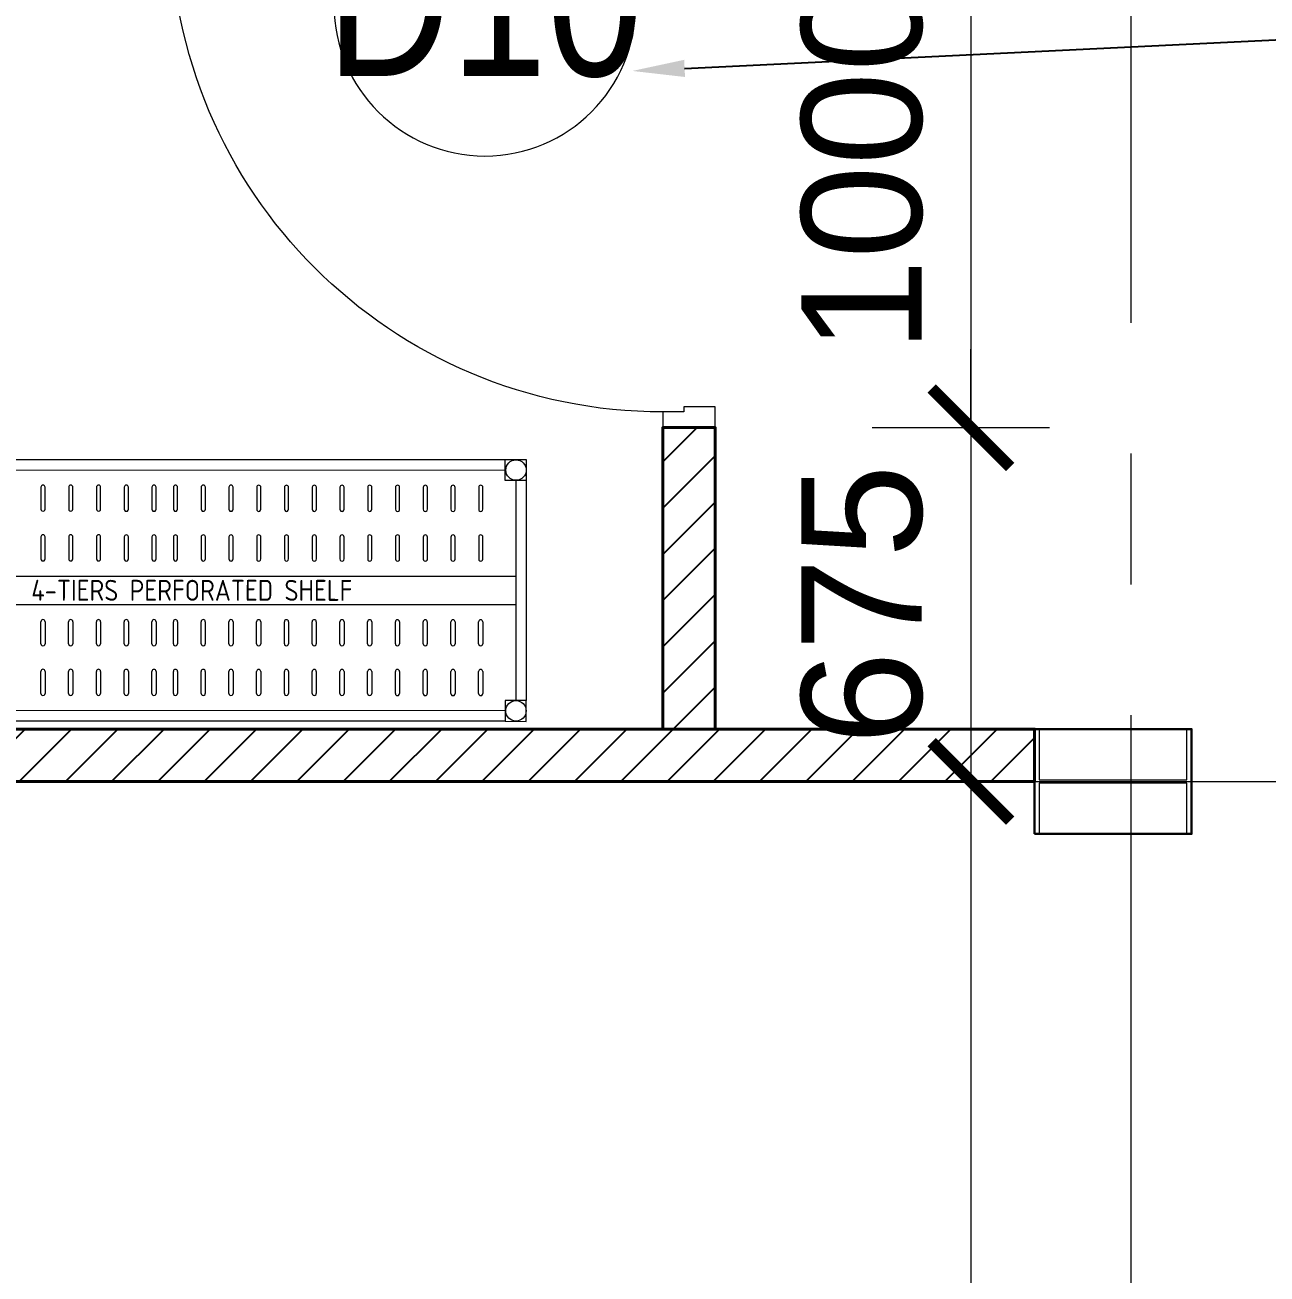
# Model space of a CAD drawing. Header units: millimetres. Extents: x 886808 to 1650903, y -1008069 to 230892.
# Drawn here: x 937841 to 940213, y -353340 to -350954 of the extents above; entities that cross this region are included whole.
import ezdxf
from ezdxf import colors
from ezdxf.entities.mleader import LeaderData, LeaderLine
from ezdxf.enums import TextEntityAlignment as Align
from ezdxf.math import Vec2, Vec3

# ---------------------------------------------------------------- set-up
doc = ezdxf.new("R2010")
doc.units = ezdxf.units.MM
doc.linetypes.add('CENTER', pattern=[2, 1.25, -0.25, 0.25, -0.25])
doc.layers.get('0').update_dxf_attribs({"lineweight": 0})
for name, color, linetype, lineweight in [('01- NET TUONG- 242', 242, 'Continuous', 40), ('8l NET TO', 8, 'Continuous', 9), ('A-GLAZ-CURT', 52, 'Continuous', 5), ('A-Wall', 113, 'Continuous', 30), ('A_Dim', 8, 'Continuous', 5), ('DS_Dim', 8, 'Continuous', 0), ('HACTH', 8, 'Continuous', 0), ('hatch', 250, 'Continuous', 0), ('I-FURN', 252, 'Continuous', 5), ('net vl', 33, 'Continuous', 5), ('X-BT-MB-F1$0$SP-CỬA', 157, 'Continuous', 0)]:
    doc.layers.add(name, color=color, linetype=linetype, lineweight=lineweight)
doc.layers.add('DS_Hatch', color=8, linetype='Continuous')
doc.styles.add('ADP_HC_vni_HC', font='')
doc.styles.add('MtXpl_architxt_shx', font='architxt.shx')
doc.styles.add('OBAYASHI', font='ARIALN.TTF')
doc.styles.add('TIÊU ĐỀ', font='arial.ttf', dxfattribs={"height": 230})
doc.styles.add('TRUNG TIN', font='')
doc.styles.get('ADP_HC_vni_HC').set_extended_font_data('VNI-Helve-Condense')
doc.styles.get('TRUNG TIN').set_extended_font_data('VNI-Helve-Condense')
doc.dimstyles.new('1-100', dxfattribs={"dimtxt": 230, "dimasz": 150, "dimexe": 150, "dimexo": 300, "dimgap": 90, "dimtad": 1, "dimdec": 0, "dimrnd": 5, "dimzin": 0, "dimtxsty": 'TIÊU ĐỀ', "dimblk": 'ARCHTICK', "dimcen": 100, "dimdle": 120, "dimclrd": 256, "dimclre": 256, "dimclrt": 2, "dimadec": 0, "dimazin": 0, "dimtfac": 1, "dimtdec": 0, "dimtix": 1, "dimtmove": 1, "dimatfit": 3, "dimldrblk": 'OPEN30', "dimfxl": 900, "dimtolj": 1, "dimtzin": 0, "dimlwd": 13, "dimlwe": 13, "dimarcsym": 1})

# ---------------------------------------------------------------- blocks, each defined once
blk = doc.blocks.new('TRUC KHU BEP')
at = {"layer": '8l NET TO', "color": 251, "linetype": 'CENTER', "ltscale": 1000, "true_color": 0x636466, "transparency": 33554636}
for p, q in [((5034.7, -4023.5), (5034.7, 41133.5)), ((-5729.4, 27100), (13215, 27100))]:
    blk.add_line(p, q, dxfattribs=at)
blk = doc.blocks.new('so thu tu bac thang')
at = {"ltscale": 300}
blk.add_circle((37.7, 0), 125, dxfattribs=at)
at = {"style": 'OBAYASHI'}
blk.add_attdef('SO_THU_TU_BAC_THANG', (-91.5, -138.5), '', height=300, dxfattribs=at)
blk = doc.blocks.new('*U1459')
at = {"layer": 'X-BT-MB-F1$0$SP-CỬA'}
blk.add_line((100, -50), (840, -50), dxfattribs=at)
for points in [[(-100, 0), (-100, -40), (-40, -40), (-40, -30), (0, -30), (0, 0)], [(0, -30), (940, -30), (940, -70), (0, -70)], [(100, -30), (100, -70), (840, -70), (840, -30)], [(-100, -1000), (-100, -960), (-40, -960), (-40, -970), (0, -970), (0, -1000)]]:
    blk.add_lwpolyline(points, close=True, dxfattribs=at)
at = {"layer": 'X-BT-MB-F1$0$SP-CỬA', "ltscale": 100}
blk.add_arc((0, -30), 940, 269.999, 359.999, dxfattribs=at)
blk = doc.blocks.new('BO TRI BEP')
at = {"layer": 'DS_Hatch', "transparency": 33554534}
h = blk.add_hatch(dxfattribs=at)
h.set_pattern_fill('ANSI31', color=256, scale=500)
h.set_pattern_definition([(45, (-934988.59, 379499.195), (-44.194174, 44.194174), [])])
h.paths.add_polyline_path([(6079.1, 13806.3), (9930.4, 13806.3), (9930.4, 13697.9), (6079.1, 13697.9)])
h.paths.add_polyline_path([(4269.5, 17522.7), (200.2, 17522.7), (200.2, 17622.7), (4269.5, 17622.7)])
h.paths.add_polyline_path([(4780, 27100), (200.2, 27100), (200.2, 27200), (4780, 27200)])
h.paths.add_polyline_path([(4070.1, 27200), (4170.1, 27200), (4170.1, 27776), (4070.1, 27776)])
h.paths.add_polyline_path([(200.2, 29477), (4070.1, 29477.5), (4070.1, 29377.5), (200.2, 29377)])
h.paths.add_polyline_path([(4070.1, 30277), (4170.1, 30277), (4170.2, 28778), (4070.1, 28778)])
h.paths.add_polyline_path([(4170.2, 31277), (4170.2, 36900), (4070.2, 36900), (4070.2, 31277)])
at = {"layer": '01- NET TUONG- 242', "transparency": 33554636, "elevation": 0}
blk.add_lwpolyline([(4070.1, 27200), (4170.1, 27200), (4170.1, 27776), (4070.1, 27776)], close=True, dxfattribs=at)
at = {"layer": '01- NET TUONG- 242', "transparency": 33554636}
blk.add_lwpolyline([(4780, 27100), (200.2, 27100), (200.2, 27200), (4780, 27200)], close=True, dxfattribs=at)
at = {"layer": 'net vl', "ltscale": 300, "transparency": 33554636, "extrusion": (-4.10546e-11, 1.99684e-08, -1), "rotation": 0.001024550384951719}
blk.add_blockref('*U1459', (-4070.1, 28776, 0), dxfattribs=at)
blk = doc.blocks.new('A$C26DD556D')
at = {"layer": 'hatch', "transparency": 33554636}
for p, q in [((4528.8, 18401.7), (5648.8, 18401.3)), ((5648.8, 18401.3), (5648.8, 18401.3)), ((5648.8, 18401.3), (5688.8, 18401.2)), ((5648.8, 18361.3), (5648.8, 18401.3)), ((5648.8, 18401.3), (5648.8, 18401.3)), ((5648.8, 18401.3), (5688.8, 18401.2)), ((5688.8, 18401.2), (5688.8, 18361.2)), ((4528.8, 18381.7), (5648.8, 18381.3)), ((5688.8, 18361.2), (5648.8, 18361.3)), ((5648.8, 18361.3), (5648.8, 18361.3)), ((5668.8, 18361.3), (5668.6, 17941.3)), ((5688.8, 18361.2), (5688.6, 17941.2)), ((4761.9, 18348.6), (4761.9, 18306.6)), ((4769.9, 18306.6), (4769.9, 18348.6)), ((4814.9, 18348.6), (4814.9, 18306.6)), ((4822.9, 18306.6), (4822.9, 18348.6)), ((4867.9, 18348.6), (4867.9, 18306.6)), ((4875.9, 18306.6), (4875.9, 18348.6)), ((4920.9, 18348.5), (4920.9, 18306.5)), ((4928.9, 18306.5), (4928.9, 18348.5)), ((4973.9, 18348.5), (4973.9, 18306.5)), ((4981.9, 18306.5), (4981.9, 18348.5)), ((5014.9, 18348.5), (5014.9, 18306.5)), ((5022.9, 18306.5), (5022.9, 18348.5)), ((5067.9, 18348.5), (5067.9, 18306.5)), ((5075.9, 18306.5), (5075.9, 18348.5)), ((5120.9, 18348.5), (5120.9, 18306.5)), ((5128.9, 18306.5), (5128.9, 18348.5)), ((5173.9, 18348.4), (5173.9, 18306.4)), ((5181.9, 18306.4), (5181.9, 18348.4)), ((5226.9, 18348.4), (5226.9, 18306.4)), ((5234.9, 18306.4), (5234.9, 18348.4)), ((5279.9, 18348.4), (5279.9, 18306.4)), ((5287.9, 18306.4), (5287.9, 18348.4)), ((5332.9, 18348.4), (5332.9, 18306.4)), ((5340.9, 18306.4), (5340.9, 18348.4)), ((5385.9, 18348.4), (5385.9, 18306.4)), ((5393.9, 18306.4), (5393.9, 18348.4)), ((5438.9, 18348.3), (5438.9, 18306.3)), ((5446.9, 18306.3), (5446.9, 18348.3)), ((5491.9, 18348.3), (5491.9, 18306.3)), ((5499.9, 18306.3), (5499.9, 18348.3)), ((5544.9, 18348.3), (5544.9, 18306.3)), ((5552.9, 18306.3), (5552.9, 18348.3)), ((5597.9, 18348.3), (5597.9, 18306.3)), ((5605.9, 18306.3), (5605.9, 18348.3)), ((4761.9, 18253.6), (4761.9, 18211.6)), ((4769.9, 18211.6), (4769.9, 18253.6)), ((4814.9, 18253.6), (4814.9, 18211.6)), ((4822.9, 18211.6), (4822.9, 18253.6)), ((4867.9, 18253.6), (4867.9, 18211.6)), ((4875.9, 18211.6), (4875.9, 18253.6)), ((4920.9, 18253.5), (4920.9, 18211.5)), ((4928.9, 18211.5), (4928.9, 18253.5)), ((4973.9, 18253.5), (4973.9, 18211.5)), ((4981.9, 18211.5), (4981.9, 18253.5)), ((5014.9, 18253.5), (5014.9, 18211.5)), ((5022.9, 18211.5), (5022.9, 18253.5)), ((5067.9, 18253.5), (5067.9, 18211.5)), ((5075.9, 18211.5), (5075.9, 18253.5)), ((5120.9, 18253.5), (5120.9, 18211.5)), ((5128.9, 18211.5), (5128.9, 18253.5)), ((5173.9, 18253.4), (5173.9, 18211.4)), ((5181.9, 18211.4), (5181.9, 18253.4)), ((5226.9, 18253.4), (5226.9, 18211.4)), ((5234.9, 18211.4), (5234.9, 18253.4)), ((5279.9, 18253.4), (5279.9, 18211.4)), ((5287.9, 18211.4), (5287.9, 18253.4)), ((5332.9, 18253.4), (5332.9, 18211.4)), ((5340.9, 18211.4), (5340.9, 18253.4)), ((5385.9, 18253.4), (5385.9, 18211.4)), ((5393.9, 18211.4), (5393.9, 18253.4)), ((5438.9, 18253.3), (5438.9, 18211.3)), ((5446.9, 18211.3), (5446.9, 18253.3)), ((5491.9, 18253.3), (5491.9, 18211.3)), ((5499.9, 18211.3), (5499.9, 18253.3)), ((5544.9, 18253.3), (5544.9, 18211.3)), ((5552.9, 18211.3), (5552.9, 18253.3)), ((5597.9, 18253.3), (5597.9, 18211.3)), ((5605.9, 18211.3), (5605.9, 18253.3)), ((4508.7, 18178.7), (5668.7, 18178.3)), ((5668.7, 18178.3), (5668.7, 18124.3)), ((4508.7, 18124.7), (5668.7, 18124.3)), ((4761.8, 18049.6), (4761.8, 18091.6)), ((4769.8, 18091.6), (4769.8, 18049.6)), ((4814.8, 18049.6), (4814.8, 18091.6)), ((4822.8, 18091.6), (4822.8, 18049.6)), ((4867.8, 18049.6), (4867.8, 18091.6)), ((4875.8, 18091.6), (4875.8, 18049.6)), ((4920.8, 18049.5), (4920.8, 18091.5)), ((4928.8, 18091.5), (4928.8, 18049.5)), ((4973.8, 18049.5), (4973.8, 18091.5)), ((4981.8, 18091.5), (4981.8, 18049.5)), ((5014.8, 18049.5), (5014.8, 18091.5)), ((5022.8, 18091.5), (5022.8, 18049.5)), ((5067.8, 18049.5), (5067.8, 18091.5)), ((5075.8, 18091.5), (5075.8, 18049.5)), ((5120.8, 18049.5), (5120.8, 18091.5)), ((5128.8, 18091.5), (5128.8, 18049.5)), ((5173.8, 18049.4), (5173.8, 18091.4)), ((5181.8, 18091.4), (5181.8, 18049.4)), ((5226.8, 18049.4), (5226.8, 18091.4)), ((5234.8, 18091.4), (5234.8, 18049.4)), ((5279.8, 18049.4), (5279.8, 18091.4)), ((5287.8, 18091.4), (5287.8, 18049.4)), ((5332.8, 18049.4), (5332.8, 18091.4)), ((5340.8, 18091.4), (5340.8, 18049.4)), ((5385.8, 18049.4), (5385.8, 18091.4)), ((5393.8, 18091.4), (5393.8, 18049.4)), ((5438.8, 18049.3), (5438.8, 18091.3)), ((5446.8, 18091.3), (5446.8, 18049.3)), ((5491.8, 18049.3), (5491.8, 18091.3)), ((5499.8, 18091.3), (5499.8, 18049.3)), ((5544.8, 18049.3), (5544.8, 18091.3)), ((5552.8, 18091.3), (5552.8, 18049.3)), ((5597.8, 18049.3), (5597.8, 18091.3)), ((5605.8, 18091.3), (5605.8, 18049.3)), ((4761.8, 17954.6), (4761.8, 17996.6)), ((4769.8, 17996.6), (4769.8, 17954.6)), ((4814.8, 17954.6), (4814.8, 17996.6)), ((4822.8, 17996.6), (4822.8, 17954.6)), ((4867.8, 17954.6), (4867.8, 17996.6)), ((4875.8, 17996.6), (4875.8, 17954.6)), ((4920.8, 17954.5), (4920.8, 17996.5)), ((4928.8, 17996.5), (4928.8, 17954.5)), ((4973.8, 17954.5), (4973.8, 17996.5)), ((4981.8, 17996.5), (4981.8, 17954.5)), ((5014.8, 17954.5), (5014.8, 17996.5)), ((5022.8, 17996.5), (5022.8, 17954.5)), ((5067.8, 17954.5), (5067.8, 17996.5)), ((5075.8, 17996.5), (5075.8, 17954.5)), ((5120.8, 17954.5), (5120.8, 17996.5)), ((5128.8, 17996.5), (5128.8, 17954.5)), ((5173.8, 17954.4), (5173.8, 17996.4)), ((5181.8, 17996.4), (5181.8, 17954.4)), ((5226.8, 17954.4), (5226.8, 17996.4)), ((5234.8, 17996.4), (5234.8, 17954.4)), ((5279.8, 17954.4), (5279.8, 17996.4)), ((5287.8, 17996.4), (5287.8, 17954.4)), ((5332.8, 17954.4), (5332.8, 17996.4)), ((5340.8, 17996.4), (5340.8, 17954.4)), ((5385.8, 17954.4), (5385.8, 17996.4)), ((5393.8, 17996.4), (5393.8, 17954.4)), ((5438.8, 17954.3), (5438.8, 17996.3)), ((5446.8, 17996.3), (5446.8, 17954.3)), ((5491.8, 17954.3), (5491.8, 17996.3)), ((5499.8, 17996.3), (5499.8, 17954.3)), ((5544.8, 17954.3), (5544.8, 17996.3)), ((5552.8, 17996.3), (5552.8, 17954.3)), ((5597.8, 17954.3), (5597.8, 17996.3)), ((5605.8, 17996.3), (5605.8, 17954.3)), ((5648.6, 17921.3), (4528.6, 17921.7)), ((5648.6, 17941.3), (5648.6, 17901.3)), ((5688.6, 17941.2), (5648.6, 17941.3)), ((5648.6, 17941.3), (5648.6, 17941.3)), ((5648.6, 17941.3), (5648.6, 17941.3)), ((5648.6, 17941.3), (5648.6, 17901.3)), ((5688.6, 17901.2), (5688.6, 17941.2)), ((5648.6, 17901.3), (4528.6, 17901.7)), ((5648.6, 17901.3), (5688.6, 17901.2)), ((5648.6, 17901.3), (5688.6, 17901.2))]:
    blk.add_line(p, q, dxfattribs=at)
for centre in [(5669.2, 18381.3), (5669.1, 17921.3)]:
    blk.add_circle(centre, 19.5, dxfattribs=at)
for centre, start, end in [((4765.9, 18348.6), 359.9777, 179.9777), ((4818.9, 18348.6), 359.9777, 179.9777), ((4871.9, 18348.6), 359.9777, 179.9777), ((4924.9, 18348.5), 359.9777, 179.9777), ((4977.9, 18348.5), 359.9777, 179.9777), ((5018.9, 18348.5), 359.9777, 179.9777), ((5071.9, 18348.5), 359.9777, 179.9777), ((5124.9, 18348.5), 359.9777, 179.9777), ((5177.9, 18348.4), 359.9777, 179.9777), ((5230.9, 18348.4), 359.9777, 179.9777), ((5283.9, 18348.4), 359.9777, 179.9777), ((5336.9, 18348.4), 359.9777, 179.9777), ((5389.9, 18348.4), 359.9777, 179.9777), ((5442.9, 18348.3), 359.9777, 179.9777), ((5495.9, 18348.3), 359.9777, 179.9777), ((5548.9, 18348.3), 359.9777, 179.9777), ((5601.9, 18348.3), 359.9777, 179.9777), ((4765.9, 18306.6), 179.9777, 359.9777), ((4818.9, 18306.6), 179.9777, 359.9777), ((4871.9, 18306.6), 179.9777, 359.9777), ((4924.9, 18306.5), 179.9777, 359.9777), ((4977.9, 18306.5), 179.9777, 359.9777), ((5018.9, 18306.5), 179.9777, 359.9777), ((5071.9, 18306.5), 179.9777, 359.9777), ((5124.9, 18306.5), 179.9777, 359.9777), ((5177.9, 18306.4), 179.9777, 359.9777), ((5230.9, 18306.4), 179.9777, 359.9777), ((5283.9, 18306.4), 179.9777, 359.9777), ((5336.9, 18306.4), 179.9777, 359.9777), ((5389.9, 18306.4), 179.9777, 359.9777), ((5442.9, 18306.3), 179.9777, 359.9777), ((5495.9, 18306.3), 179.9777, 359.9777), ((5548.9, 18306.3), 179.9777, 359.9777), ((5601.9, 18306.3), 179.9777, 359.9777), ((4765.9, 18253.6), 359.9777, 179.9777), ((4818.9, 18253.6), 359.9777, 179.9777), ((4871.9, 18253.6), 359.9777, 179.9777), ((4924.9, 18253.5), 359.9777, 179.9777), ((4977.9, 18253.5), 359.9777, 179.9777), ((5018.9, 18253.5), 359.9777, 179.9777), ((5071.9, 18253.5), 359.9777, 179.9777), ((5124.9, 18253.5), 359.9777, 179.9777), ((5177.9, 18253.4), 359.9777, 179.9777), ((5230.9, 18253.4), 359.9777, 179.9777), ((5283.9, 18253.4), 359.9777, 179.9777), ((5336.9, 18253.4), 359.9777, 179.9777), ((5389.9, 18253.4), 359.9777, 179.9777), ((5442.9, 18253.3), 359.9777, 179.9777), ((5495.9, 18253.3), 359.9777, 179.9777), ((5548.9, 18253.3), 359.9777, 179.9777), ((5601.9, 18253.3), 359.9777, 179.9777), ((4765.9, 18211.6), 179.9777, 359.9777), ((4818.9, 18211.6), 179.9777, 359.9777), ((4871.9, 18211.6), 179.9777, 359.9777), ((4924.9, 18211.5), 179.9777, 359.9777), ((4977.9, 18211.5), 179.9777, 359.9777), ((5018.9, 18211.5), 179.9777, 359.9777), ((5071.9, 18211.5), 179.9777, 359.9777), ((5124.9, 18211.5), 179.9777, 359.9777), ((5177.9, 18211.4), 179.9777, 359.9777), ((5230.9, 18211.4), 179.9777, 359.9777), ((5283.9, 18211.4), 179.9777, 359.9777), ((5336.9, 18211.4), 179.9777, 359.9777), ((5389.9, 18211.4), 179.9777, 359.9777), ((5442.9, 18211.3), 179.9777, 359.9777), ((5495.9, 18211.3), 179.9777, 359.9777), ((5548.9, 18211.3), 179.9777, 359.9777), ((5601.9, 18211.3), 179.9777, 359.9777), ((4765.8, 18091.6), 359.9777, 179.9777), ((4818.8, 18091.6), 359.9777, 179.9777), ((4871.8, 18091.6), 359.9777, 179.9777), ((4924.8, 18091.5), 359.9777, 179.9777), ((4977.8, 18091.5), 359.9777, 179.9777), ((5018.8, 18091.5), 359.9777, 179.9777), ((5071.8, 18091.5), 359.9777, 179.9777), ((5124.8, 18091.5), 359.9777, 179.9777), ((5177.8, 18091.4), 359.9777, 179.9777), ((5230.8, 18091.4), 359.9777, 179.9777), ((5283.8, 18091.4), 359.9777, 179.9777), ((5336.8, 18091.4), 359.9777, 179.9777), ((5389.8, 18091.4), 359.9777, 179.9777), ((5442.8, 18091.3), 359.9777, 179.9777), ((5495.8, 18091.3), 359.9777, 179.9777), ((5548.8, 18091.3), 359.9777, 179.9777), ((5601.8, 18091.3), 359.9777, 179.9777), ((4765.8, 18049.6), 179.9777, 359.9777), ((4818.8, 18049.6), 179.9777, 359.9777), ((4871.8, 18049.6), 179.9777, 359.9777), ((4924.8, 18049.5), 179.9777, 359.9777), ((4977.8, 18049.5), 179.9777, 359.9777), ((5018.8, 18049.5), 179.9777, 359.9777), ((5071.8, 18049.5), 179.9777, 359.9777), ((5124.8, 18049.5), 179.9777, 359.9777), ((5177.8, 18049.4), 179.9777, 359.9777), ((5230.8, 18049.4), 179.9777, 359.9777), ((5283.8, 18049.4), 179.9777, 359.9777), ((5336.8, 18049.4), 179.9777, 359.9777), ((5389.8, 18049.4), 179.9777, 359.9777), ((5442.8, 18049.3), 179.9777, 359.9777), ((5495.8, 18049.3), 179.9777, 359.9777), ((5548.8, 18049.3), 179.9777, 359.9777), ((5601.8, 18049.3), 179.9777, 359.9777), ((4765.8, 17996.6), 359.9777, 179.9777), ((4818.8, 17996.6), 359.9777, 179.9777), ((4871.8, 17996.6), 359.9777, 179.9777), ((4924.8, 17996.5), 359.9777, 179.9777), ((4977.8, 17996.5), 359.9777, 179.9777), ((5018.8, 17996.5), 359.9777, 179.9777), ((5071.8, 17996.5), 359.9777, 179.9777), ((5124.8, 17996.5), 359.9777, 179.9777), ((5177.8, 17996.4), 359.9777, 179.9777), ((5230.8, 17996.4), 359.9777, 179.9777), ((5283.8, 17996.4), 359.9777, 179.9777), ((5336.8, 17996.4), 359.9777, 179.9777), ((5389.8, 17996.4), 359.9777, 179.9777), ((5442.8, 17996.3), 359.9777, 179.9777), ((5495.8, 17996.3), 359.9777, 179.9777), ((5548.8, 17996.3), 359.9777, 179.9777), ((5601.8, 17996.3), 359.9777, 179.9777), ((4765.8, 17954.6), 179.9777, 359.9777), ((4818.8, 17954.6), 179.9777, 359.9777), ((4871.8, 17954.6), 179.9777, 359.9777), ((4924.8, 17954.5), 179.9777, 359.9777), ((4977.8, 17954.5), 179.9777, 359.9777), ((5018.8, 17954.5), 179.9777, 359.9777), ((5071.8, 17954.5), 179.9777, 359.9777), ((5124.8, 17954.5), 179.9777, 359.9777), ((5177.8, 17954.4), 179.9777, 359.9777), ((5230.8, 17954.4), 179.9777, 359.9777), ((5283.8, 17954.4), 179.9777, 359.9777), ((5336.8, 17954.4), 179.9777, 359.9777), ((5389.8, 17954.4), 179.9777, 359.9777), ((5442.8, 17954.3), 179.9777, 359.9777), ((5495.8, 17954.3), 179.9777, 359.9777), ((5548.8, 17954.3), 179.9777, 359.9777), ((5601.8, 17954.3), 179.9777, 359.9777)]:
    blk.add_arc(centre, 4, start, end, dxfattribs=at)
at = {"layer": 'hatch', "transparency": 33554636, "style": 'MtXpl_architxt_shx'}
blk.add_text('4-TIERS PERFORATED SHELF', height=40, rotation=359.9749, dxfattribs=at).set_placement((4743.5, 18131.7))
blk = doc.blocks.new('_ArchTick')
at = {"color": 0, "linetype": 'ByBlock', "const_width": 0.15}
blk.add_lwpolyline([(-0.5, -0.5), (0.5, 0.5)], dxfattribs=at)
blk = doc.blocks.new('*D1122')
at = {"layer": 'A_Dim', "lineweight": 13, "transparency": 16777216}
for p, q in [((939647, -350601.2), (939647, -351843.2)), ((939408.7, -350721.2), (939797, -350721.2)), ((939458.7, -351723.2), (939797, -351723.2))]:
    blk.add_line(p, q, dxfattribs=at)
at = {"layer": 'Defpoints', "color": 0, "transparency": 16777216}
for p in [(939108.7, -350721.2), (939158.7, -351723.2), (939647, -351723.2)]:
    blk.add_point(p, dxfattribs=at)
at = {"layer": 'A_Dim', "lineweight": 13, "transparency": 16777216, "xscale": 150, "yscale": 150, "zscale": 150}
for p, rotation in [((939647, -350721.2), 90), ((939647, -351723.2), 270)]:
    blk.add_blockref('_ArchTick', p, dxfattribs=dict(at, rotation=rotation))
at = {"layer": 'A_Dim', "color": 2, "transparency": 16777216, "insert": (939439.6, -351222.2), "char_height": 230, "attachment_point": 5, "rotation": 90, "style": 'TIÊU ĐỀ'}
blk.add_mtext('\\A1;1000', dxfattribs=at)
blk = doc.blocks.new('_Open30')
at = {"color": 0, "linetype": 'ByBlock', "lineweight": -2}
for p, q in [((-1, 0.268), (0, 0)), ((0, 0), (-1, -0.268)), ((0, 0), (-1, 0))]:
    blk.add_line(p, q, dxfattribs=at)
blk = doc.blocks.new('*D1123')
at = {"layer": 'A_Dim', "lineweight": 13, "transparency": 16777216}
for p, q in [((939647, -351723.2), (939647, -351573.2)), ((939458.7, -351723.2), (939797, -351723.2)), ((939647, -351723.2), (939647, -352399.2)), ((939531, -352399.2), (939797, -352399.2)), ((939647, -352399.2), (939647, -352549.2))]:
    blk.add_line(p, q, dxfattribs=at)
at = {"layer": 'Defpoints', "color": 0, "transparency": 16777216}
for p in [(939158.7, -351723.2), (939231, -352399.2), (939647, -352399.2)]:
    blk.add_point(p, dxfattribs=at)
at = {"layer": 'A_Dim', "lineweight": 13, "transparency": 16777216, "xscale": 150, "yscale": 150, "zscale": 150}
for p, rotation in [((939647, -351723.2), 270), ((939647, -352399.2), 90)]:
    blk.add_blockref('_ArchTick', p, dxfattribs=dict(at, rotation=rotation))
at = {"layer": 'A_Dim', "color": 2, "transparency": 16777216, "insert": (939439.6, -352061.2), "char_height": 230, "attachment_point": 5, "rotation": 90, "style": 'TIÊU ĐỀ'}
blk.add_mtext('\\A1;675', dxfattribs=at)
blk = doc.blocks.new('*D1124')
at = {"layer": 'A_Dim', "lineweight": 13, "transparency": 16777216}
for p, q in [((939647, -352279.2), (939647, -362096.5)), ((939531, -352399.2), (939797, -352399.2)), ((939508.1, -361976.5), (939797, -361976.5))]:
    blk.add_line(p, q, dxfattribs=at)
at = {"layer": 'Defpoints', "color": 0, "transparency": 16777216}
for p in [(939231, -352399.2), (939208.1, -361976.5), (939647, -361976.5)]:
    blk.add_point(p, dxfattribs=at)
at = {"layer": 'A_Dim', "lineweight": 13, "transparency": 16777216, "xscale": 150, "yscale": 150, "zscale": 150}
for p, rotation in [((939647, -352399.2), 90), ((939647, -361976.5), 270)]:
    blk.add_blockref('_ArchTick', p, dxfattribs=dict(at, rotation=rotation))
at = {"layer": 'A_Dim', "color": 2, "transparency": 16777216, "insert": (939439.6, -357187.8), "char_height": 230, "attachment_point": 5, "rotation": 90, "style": 'TIÊU ĐỀ'}
blk.add_mtext('\\A1;9575', dxfattribs=at)
blk = doc.blocks.new('cc')
at = {"layer": 'A-GLAZ-CURT', "transparency": 33554636}
blk.add_lwpolyline([(222569.3, 39756), (222287.3, 39756), (222287.3, 39659), (222278.3, 39659), (222278.3, 39859), (222287.3, 39859), (222287.3, 39762), (222569.3, 39762), (222569.3, 39859), (222578.3, 39859), (222578.3, 39659), (222569.3, 39659)], close=True, dxfattribs=at)
at = {"layer": 'A-Wall', "transparency": 33554636}
blk.add_lwpolyline([(222278.3, 39659), (222578.3, 39659), (222578.3, 39859), (222278.3, 39859)], close=True, dxfattribs=at)

msp = doc.modelspace()

# ---------------------------------------------------------------- block references
at = {"transparency": 33554636}
msp.add_blockref('TRUC KHU BEP', (934918.6, -379499.2), dxfattribs=at)
ref = msp.add_blockref('so thu tu bac thang', (938805.8, -350916.2), dxfattribs=dict(at, xscale=-2.304000000003725, yscale=2.304000000003725, zscale=2.304, rotation=359.9999999985525))
ref.add_attrib('SO_THU_TU_BAC_THANG', 'D10', dxfattribs={"height": 288, "style": 'TRUNG TIN'}).set_placement((938718, -351051.2), align=Align.CENTER)
at = {"layer": 'DS_Dim', "transparency": 33554636}
msp.add_blockref('cc', (717490.3, -392158.2), dxfattribs=at)
at = {"layer": 'HACTH', "color": 252, "lineweight": -2, "true_color": 0x939598, "transparency": 33554636}
msp.add_blockref('BO TRI BEP', (934988.6, -379499.2), dxfattribs=at)
at = {"layer": 'I-FURN', "transparency": 33554636}
msp.add_blockref('A$C26DD556D', (933109.1, -370185.5), dxfattribs=at)

# ---------------------------------------------------------------- dimensions: what is measured, and where the dimension line sits
at = {"layer": 'A_Dim'}
for base, p1, p2, picture, middle in [((939647, -351723.2), (939108.7, -350721.2), (939158.7, -351723.2), '*D1122', (939439.6, -351222.2)), ((939647, -352399.2), (939158.7, -351723.2), (939231, -352399.2), '*D1123', (939439.6, -352061.2)), ((939647, -361976.5), (939231, -352399.2), (939208.1, -361976.5), '*D1124', (939439.6, -357187.8))]:
    dim = msp.add_linear_dim(base=base, p1=p1, p2=p2, angle=90, dimstyle='1-100', dxfattribs=at)
    dim.commit()
    dim.dimension.update_dxf_attribs({"geometry": picture, "text_midpoint": middle})

# ---------------------------------------------------------------- leaders
at = {"layer": 'Defpoints', "transparency": 33554636}
ml = msp.add_multileader_mtext('Standard', dxfattribs=at)
ml.set_content('{\\fArial|b0|i0|c0|p34;\\C256;CỬA CŨ}', color=30, style='ADP_HC_vni_HC')
ml.set_leader_properties()
ml.build(insert=Vec2(0, 0))
ml.multileader.update_dxf_attribs({"text_left_attachment_type": 7, "text_right_attachment_type": 7, "text_top_attachment_type": 10, "text_bottom_attachment_type": 10, "dogleg_length": 0.36, "arrow_head_size": 100})
ctx = ml.context
ctx.base_point, ctx.char_height, ctx.arrow_head_size, ctx.landing_gap_size, ctx.plane_origin = Vec3(940798.7, -350970), 200, 100, 0, Vec3(935815.1, -351608)
ctx.left_attachment, ctx.right_attachment = 7, 7
notes = []
notes.append((ctx, [(0, (1, 1, 0), (940477.5, -350970), (1, 0), 321.2, [(0, [(939000.4, -351041.7)], 0, [])])]))
ctx.mtext.insert, ctx.mtext.flow_direction = Vec3(940798.7, -350766.6), 5
for ctx, leaders in notes:
    for number, flags, end, landing, length, lines in leaders:
        leader = LeaderData()
        leader.index, (leader.has_last_leader_line, leader.has_dogleg_vector, leader.attachment_direction) = number, flags
        leader.last_leader_point, leader.dogleg_vector, leader.dogleg_length = Vec3(end), Vec3(landing), length
        for number, points, colour, breaks in lines:
            line = LeaderLine()
            line.index, line.vertices, line.color, line.breaks = number, Vec3.list(points), colors.encode_raw_color(colour), breaks
            leader.lines.append(line)
        ctx.leaders.append(leader)

doc.saveas('drawing.dxf')
